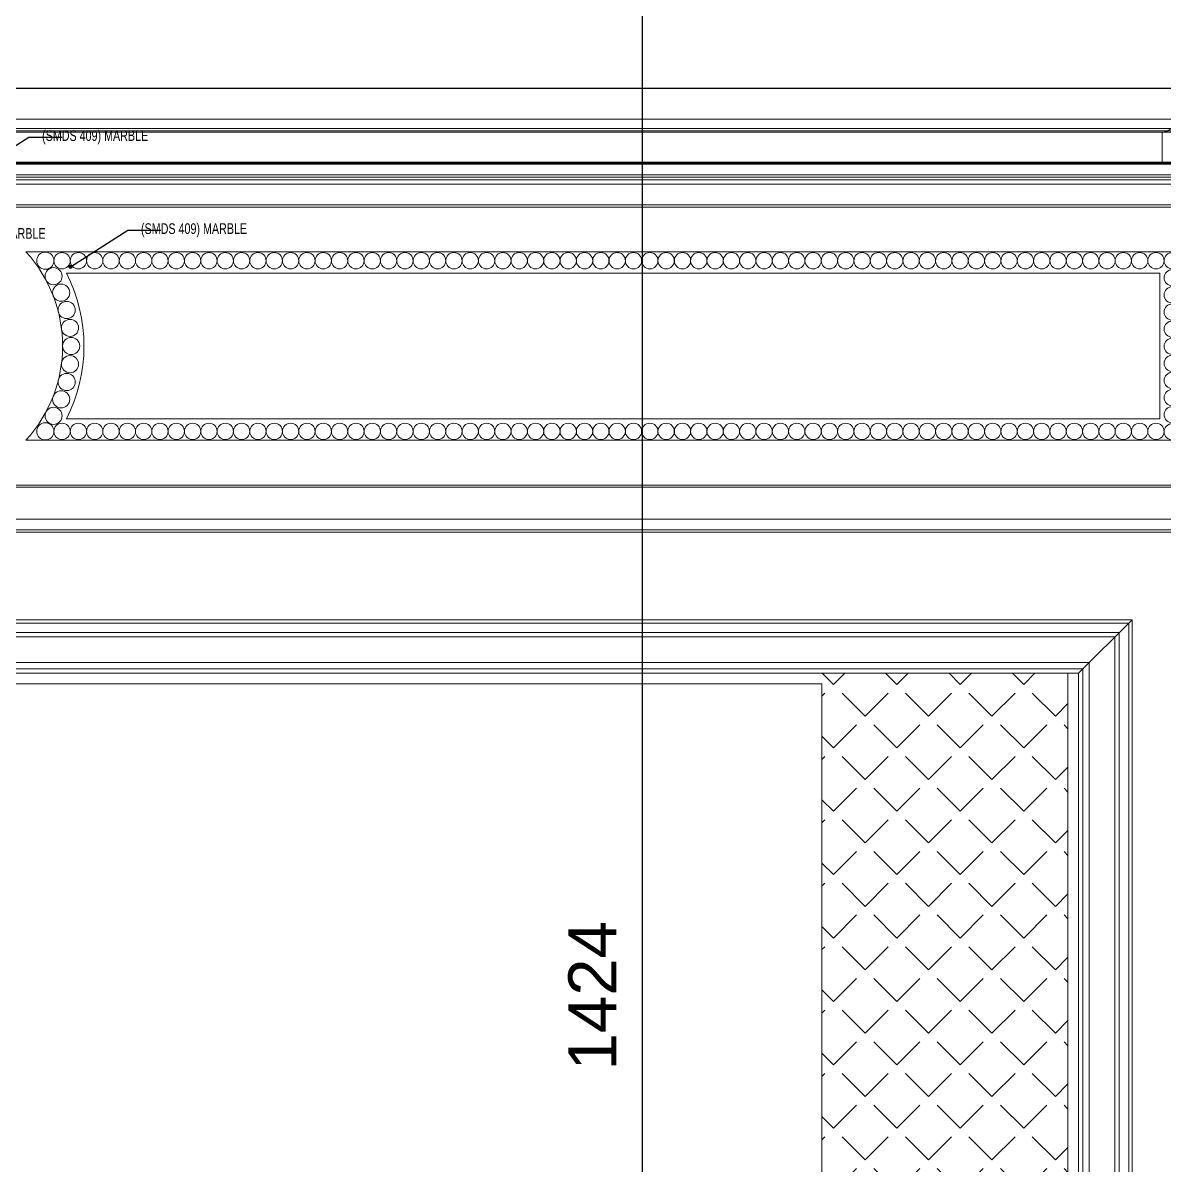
# Model space of a CAD drawing. Header units: inches. Extents: x 274057 to 444617, y 490067 to 635630.
# Drawn here: x 333125 to 333659, y 492728 to 493262 of the extents above; entities that cross this region are included whole.
import ezdxf

# ---------------------------------------------------------------- set-up
doc = ezdxf.new("R2010")
doc.units = ezdxf.units.IN
doc.header["$MEASUREMENT"] = 0
for name, color, linetype in [('CQ Grg Gypsum', 41, 'Continuous'), ('CQ PANEL DIMENSION', 1, 'Continuous'), ('CQ SPOT DETAILS', 40, 'Continuous'), ('CQ text label', 3, 'Continuous'), ('Shading', 7, 'Continuous'), ('STONE_OUTLINE', 7, 'Continuous'), ('TEXT', 3, 'Continuous')]:
    doc.layers.add(name, color=color, linetype=linetype)
doc.layers.add('CQ Marble', color=6, linetype='Continuous', lineweight=0)
doc.styles.add('DIM 50', font='romans.shx', dxfattribs={"width": 0.75, "height": 100})
doc.styles.get("Standard").update_dxf_attribs({"font": 'arial.ttf'})
doc.dimstyles.new('chester 15', dxfattribs={"dimscale": 0.15, "dimtxt": 150, "dimasz": 100, "dimexe": 100, "dimexo": 0, "dimgap": 80, "dimtad": 1, "dimdec": 0, "dimzin": 0, "dimdsep": 46, "dimtxsty": 'Standard', "dimblk": 'DOT', "dimcen": 100, "dimclrd": 1, "dimclre": 1, "dimclrt": 3, "dimadec": 0, "dimazin": 0, "dimtfac": 1, "dimtdec": 0, "dimtofl": 0, "dimtmove": 0, "dimatfit": 3, "dimfxl": 1, "dimtolj": 1, "dimtzin": 0, "dimlwd": -1, "dimarcsym": 0})
doc.dimstyles.new('CQ 2', dxfattribs={"dimscale": 0.02, "dimtxt": 150, "dimasz": 50, "dimexe": 100, "dimexo": 0, "dimgap": 80, "dimtad": 1, "dimdec": 0, "dimzin": 0, "dimdsep": 46, "dimtxsty": 'Standard', "dimblk": 'DOT', "dimcen": 100, "dimclrd": 1, "dimclre": 1, "dimclrt": 3, "dimadec": 0, "dimazin": 0, "dimtfac": 1, "dimtdec": 0, "dimtofl": 0, "dimtmove": 0, "dimatfit": 3, "dimfxl": 1, "dimtolj": 1, "dimtzin": 0, "dimlwd": -1, "dimarcsym": 0})
doc.dimstyles.get("Standard").update_dxf_attribs({"dimtxt": 0.18, "dimasz": 0.18, "dimexe": 0.18, "dimexo": 0.0625, "dimgap": 0.09, "dimtad": 0, "dimtih": 1, "dimtoh": 1, "dimdec": 4, "dimzin": 0, "dimdsep": 46, "dimtxsty": 'Standard', "dimcen": 0.09, "dimadec": 0, "dimazin": 0, "dimtfac": 1, "dimtdec": 4, "dimtofl": 0, "dimtmove": 0, "dimatfit": 3, "dimfxl": 1, "dimtolj": 1, "dimtzin": 0, "dimarcsym": 0})

# ---------------------------------------------------------------- blocks, each defined once
blk = doc.blocks.new('_Dot')
at = {"color": 0, "linetype": 'ByBlock', "lineweight": -2}
blk.add_line((-0.5, 0), (-1, 0), dxfattribs=at)
at = {"color": 0, "linetype": 'ByBlock', "const_width": 0.5}
blk.add_lwpolyline([(-0.25, 0, 1), (0.25, 0, 1)], format="xyb", close=True, dxfattribs=at)
blk = doc.blocks.new('*D1265')
at = {"layer": 'CQ PANEL DIMENSION', "color": 1, "lineweight": -2, "transparency": 16777216}
for p, q in [((332470.81, 493175.74), (332470.81, 493233.25)), ((333686.81, 493175.74), (333686.81, 493233.25))]:
    blk.add_line(p, q, dxfattribs=at)
at = {"layer": 'CQ PANEL DIMENSION', "color": 1, "transparency": 16777216}
blk.add_line((332471.81, 493231.25), (333685.81, 493231.25), dxfattribs=at)
at = {"layer": 'Defpoints', "color": 0, "transparency": 16777216}
for p in [(333686.81, 493231.25), (332470.81, 493175.74, -0.03), (333686.81, 493175.74, -0.03)]:
    blk.add_point(p, dxfattribs=at)
at = {"layer": 'CQ PANEL DIMENSION', "color": 1, "transparency": 16777216, "rotation": 180}
blk.add_blockref('_Dot', (332470.81, 493231.25), dxfattribs=at)
at = {"layer": 'CQ PANEL DIMENSION', "color": 1, "transparency": 16777216}
blk.add_blockref('_Dot', (333686.81, 493231.25), dxfattribs=at)
at = {"layer": 'CQ PANEL DIMENSION', "color": 3, "transparency": 16777216, "insert": (333078.81, 493234.38), "char_height": 3, "attachment_point": 5}
blk.add_mtext('\\A1;1216', dxfattribs=at)
blk = doc.blocks.new('fireplace')
at = {"layer": 'TEXT', "lineweight": 0}
h = blk.add_hatch(dxfattribs=at)
h.set_pattern_fill('ANGLE', color=41, scale=3, angle=45, style=0)
h.set_pattern_definition([(45, (-302.687, 500390.82), (-14.8174226, 14.8174226), [15.24, -5.715]), (135, (-302.687, 500390.82), (-14.8174226, -14.8174226), [15.24, -5.715])])
h.paths.add_polyline_path([(375357.23, 530848.56), (375472.23, 530848.56), (375472.23, 530111.14), (375357.23, 530111.14)])
at = {"layer": 'CQ Marble', "lineweight": 0}
for p, q in [((374158.23, 531107.56), (375716.23, 531107.56)), ((375718.02, 531103.28), (374937.23, 531103.28)), ((375719.75, 531102.1), (374937.23, 531102.1)), ((375722.23, 531101.56), (374937.23, 531101.56)), ((375516.23, 531101.56), (375516.23, 531087.56)), ((375722.23, 531087.56), (374937.23, 531087.56)), ((375712.23, 531087.06), (374937.23, 531087.06)), ((375712.23, 531086.56), (374937.23, 531086.56)), ((375712.23, 531081.56), (374937.23, 531081.56)), ((375707.03, 531080.56), (374937.23, 531080.56)), ((375704.58, 531079.29), (374937.23, 531079.29)), ((375702.16, 531077.29), (374937.23, 531077.29)), ((375698.23, 531067.56), (374937.23, 531067.56)), ((375693.23, 531066.56), (374937.23, 531066.56)), ((374985.07, 531045.56), (375525.23, 531045.56)), ((375004.08, 531035.56), (375515.23, 531035.56)), ((375515.23, 531035.56), (375515.23, 530967.56)), ((375004.08, 530967.56), (375515.23, 530967.56)), ((375525.23, 530957.56), (374985.07, 530957.56)), ((374985.07, 530957.56), (375525.23, 530957.56)), ((375693.23, 530936.56), (374937.23, 530936.56)), ((375700.73, 530935.56), (374937.23, 530935.56)), ((375700.73, 530920.56), (374937.23, 530920.56)), ((375537.73, 530915.56), (374937.23, 530915.56)), ((375693.23, 530914.56), (374937.23, 530914.56))]:
    blk.add_line(p, q, dxfattribs=at)
for centre, radius in [((374994.15, 531041.46), 4), ((375001.96, 531041.46), 3.82), ((375009.6, 531041.46), 3.82), ((375017.23, 531041.46), 3.82), ((375024.86, 531041.46), 3.82), ((375032.5, 531041.46), 3.82), ((375040.13, 531041.46), 3.82), ((375047.76, 531041.46), 3.82), ((375055.4, 531041.46), 3.82), ((375063.03, 531041.46), 3.82), ((375070.67, 531041.46), 3.82), ((375078.3, 531041.46), 3.82), ((375085.93, 531041.46), 3.82), ((375093.57, 531041.46), 3.82), ((375101.2, 531041.46), 3.82), ((375108.83, 531041.46), 3.82), ((375116.47, 531041.46), 3.82), ((375124.1, 531041.46), 3.82), ((375131.73, 531041.46), 3.82), ((375139.37, 531041.46), 3.82), ((375147, 531041.46), 3.82), ((375154.63, 531041.46), 3.82), ((375162.27, 531041.46), 3.82), ((375169.9, 531041.46), 3.82), ((375177.54, 531041.46), 3.82), ((375185.17, 531041.46), 3.82), ((375192.8, 531041.46), 3.82), ((375200.44, 531041.46), 3.82), ((375208.07, 531041.46), 3.82), ((375215.7, 531041.46), 3.82), ((375223.34, 531041.46), 3.82), ((375230.97, 531041.46), 3.82), ((375238.6, 531041.46), 3.82), ((375246.24, 531041.46), 3.82), ((375253.87, 531041.46), 3.82), ((375261.5, 531041.46), 3.82), ((375269.14, 531041.46), 3.82), ((375276.77, 531041.46), 3.82), ((375284.41, 531041.46), 3.82), ((375292.04, 531041.46), 3.82), ((375299.67, 531041.46), 3.82), ((375307.31, 531041.46), 3.82), ((375314.94, 531041.46), 3.82), ((375322.57, 531041.46), 3.82), ((375330.21, 531041.46), 3.82), ((375337.84, 531041.46), 3.82), ((375345.47, 531041.46), 3.82), ((375353.11, 531041.46), 3.82), ((375360.74, 531041.46), 3.82), ((375368.37, 531041.46), 3.82), ((375376.01, 531041.46), 3.82), ((375383.64, 531041.46), 3.82), ((375391.27, 531041.46), 3.82), ((375398.91, 531041.46), 3.82), ((375406.54, 531041.46), 3.82), ((375414.18, 531041.46), 3.82), ((375421.81, 531041.46), 3.82), ((375429.44, 531041.46), 3.82), ((375437.08, 531041.46), 3.82), ((375444.71, 531041.46), 3.82), ((375452.34, 531041.46), 3.82), ((375459.98, 531041.46), 3.82), ((375467.61, 531041.46), 3.82), ((375475.24, 531041.46), 3.82), ((375482.88, 531041.46), 3.82), ((375490.51, 531041.46), 3.82), ((375498.14, 531041.46), 3.82), ((375505.78, 531041.46), 3.82), ((375513.41, 531041.46), 3.82), ((375521.05, 531041.46), 3.82), ((374998.02, 531034.2), 4), ((375521.05, 531033.46), 3.82), ((375001.57, 531026.49), 4), ((375521.05, 531025.46), 3.82), ((375004.14, 531018.39), 4), ((375521.05, 531017.46), 3.82), ((375005.7, 531010.04), 4), ((375521.05, 531009.46), 3.82), ((375006.23, 531001.56), 4), ((375521.05, 531001.46), 3.82), ((375005.7, 530993.08), 4), ((375521.05, 530993.46), 3.82), ((375004.14, 530984.73), 4), ((375521.05, 530985.46), 3.82), ((375001.57, 530976.63), 4), ((375521.05, 530977.46), 3.82), ((374998.02, 530968.92), 4), ((375521.05, 530969.46), 3.82), ((374994.15, 530961.66), 4), ((375001.96, 530961.66), 3.82), ((375009.6, 530961.66), 3.82), ((375017.23, 530961.66), 3.82), ((375024.86, 530961.66), 3.82), ((375032.5, 530961.66), 3.82), ((375040.13, 530961.66), 3.82), ((375047.76, 530961.66), 3.82), ((375055.4, 530961.66), 3.82), ((375063.03, 530961.66), 3.82), ((375070.67, 530961.66), 3.82), ((375078.3, 530961.66), 3.82), ((375085.93, 530961.66), 3.82), ((375093.57, 530961.66), 3.82), ((375101.2, 530961.66), 3.82), ((375108.83, 530961.66), 3.82), ((375116.47, 530961.66), 3.82), ((375124.1, 530961.66), 3.82), ((375131.73, 530961.66), 3.82), ((375139.37, 530961.66), 3.82), ((375147, 530961.66), 3.82), ((375154.63, 530961.66), 3.82), ((375162.27, 530961.66), 3.82), ((375169.9, 530961.66), 3.82), ((375177.54, 530961.66), 3.82), ((375185.17, 530961.66), 3.82), ((375192.8, 530961.66), 3.82), ((375200.44, 530961.66), 3.82), ((375208.07, 530961.66), 3.82), ((375215.7, 530961.66), 3.82), ((375223.34, 530961.66), 3.82), ((375230.97, 530961.66), 3.82), ((375238.6, 530961.66), 3.82), ((375246.24, 530961.66), 3.82), ((375253.87, 530961.66), 3.82), ((375261.5, 530961.66), 3.82), ((375269.14, 530961.66), 3.82), ((375276.77, 530961.66), 3.82), ((375284.41, 530961.66), 3.82), ((375292.04, 530961.66), 3.82), ((375299.67, 530961.66), 3.82), ((375307.31, 530961.66), 3.82), ((375314.94, 530961.66), 3.82), ((375322.57, 530961.66), 3.82), ((375330.21, 530961.66), 3.82), ((375337.84, 530961.66), 3.82), ((375345.47, 530961.66), 3.82), ((375353.11, 530961.66), 3.82), ((375360.74, 530961.66), 3.82), ((375368.37, 530961.66), 3.82), ((375376.01, 530961.66), 3.82), ((375383.64, 530961.66), 3.82), ((375391.27, 530961.66), 3.82), ((375398.91, 530961.66), 3.82), ((375406.54, 530961.66), 3.82), ((375414.18, 530961.66), 3.82), ((375421.81, 530961.66), 3.82), ((375429.44, 530961.66), 3.82), ((375437.08, 530961.66), 3.82), ((375444.71, 530961.66), 3.82), ((375452.34, 530961.66), 3.82), ((375459.98, 530961.66), 3.82), ((375467.61, 530961.66), 3.82), ((375475.24, 530961.66), 3.82), ((375482.88, 530961.66), 3.82), ((375490.51, 530961.66), 3.82), ((375498.14, 530961.66), 3.82), ((375505.78, 530961.66), 3.82), ((375513.41, 530961.66), 3.82), ((375521.05, 530961.46), 3.82)]:
    blk.add_circle(centre, radius, dxfattribs=at)
for centre, radius, start, end in [((375516.23, 531107.56), 6, 270, 0), ((374937.23, 531001.56), 65, 317.3963, 42.6037), ((374937.23, 531001.56), 75, 333.0423, 26.9577)]:
    blk.add_arc(centre, radius, start, end, dxfattribs=at)
at = {"layer": 'Shading', "color": 40, "lineweight": 0}
for p, q in [((374937.23, 530872.06), (375500.73, 530872.06)), ((375500.73, 530136.62), (375500.73, 530872.06)), ((374937.23, 530865.56), (375494.23, 530865.56)), ((375494.23, 530136.62), (375494.23, 530865.56)), ((374937.23, 530853.56), (375482.23, 530853.56)), ((374937.23, 530850.56), (375479.23, 530850.56)), ((375479.23, 530136.62), (375479.23, 530850.56)), ((375482.23, 530136.62), (375482.23, 530853.56))]:
    blk.add_line(p, q, dxfattribs=at)
at = {"layer": 'STONE_OUTLINE', "color": 40, "lineweight": 0}
for p, q in [((374937.23, 530873.56), (375502.23, 530873.56)), ((375502.23, 530873.56), (375477.23, 530848.56)), ((375502.23, 530136.62), (375502.23, 530873.56)), ((374937.23, 530867.56), (375496.23, 530867.56)), ((375496.23, 530136.62), (375496.23, 530867.56)), ((374937.23, 530848.56), (375477.23, 530848.56)), ((375477.23, 530136.62), (375477.23, 530848.56))]:
    blk.add_line(p, q, dxfattribs=at)
at = {"layer": 'TEXT', "color": 40, "lineweight": 0}
blk.add_lwpolyline([(375472.23, 530103.56), (375472.23, 530848.56), (374402.23, 530848.56), (374402.23, 530103.56), (375472.23, 530103.56)], dxfattribs=at)
at = {"layer": 'TEXT', "color": 1, "lineweight": 0}
blk.add_lwpolyline([(375357.23, 530843.56), (374517.23, 530843.56), (374517.23, 530103.56), (375357.23, 530103.56)], close=True, dxfattribs=at)
blk = doc.blocks.new('FF-15 Cabinet elev B rev')
at = {"layer": 'CQ PANEL DIMENSION'}
blk.add_blockref('fireplace', (-369985.03, -529567.35, 0.02), dxfattribs=at)
blk = doc.blocks.new('*D1449')
at = {"layer": 'CQ PANEL DIMENSION', "color": 1, "lineweight": -2, "transparency": 16777216}
for p, q in [((333220.1, 493519.15), (333429.81, 493519.15)), ((333147.1, 492094.74), (333429.81, 492094.74))]:
    blk.add_line(p, q, dxfattribs=at)
at = {"layer": 'CQ PANEL DIMENSION', "color": 1, "transparency": 16777216}
blk.add_line((333414.81, 493504.15), (333414.81, 492109.74), dxfattribs=at)
at = {"layer": 'Defpoints', "color": 0, "transparency": 16777216}
for p in [(333220.1, 493519.15, 0.02), (333147.1, 492094.74, 0), (333414.81, 492094.74)]:
    blk.add_point(p, dxfattribs=at)
at = {"layer": 'CQ PANEL DIMENSION', "color": 1, "transparency": 16777216, "xscale": 15, "yscale": 15, "zscale": 15}
for p, rotation in [((333414.81, 493519.15), 90), ((333414.81, 492094.74), 270)]:
    blk.add_blockref('_Dot', p, dxfattribs=dict(at, rotation=rotation))
at = {"layer": 'CQ PANEL DIMENSION', "color": 3, "transparency": 16777216, "insert": (333391.51, 492806.95), "char_height": 22.5, "attachment_point": 5, "rotation": 90}
blk.add_mtext('\\A1;1424', dxfattribs=at)

msp = doc.modelspace()

# ---------------------------------------------------------------- block references
at = {"layer": 'CQ Grg Gypsum'}
msp.add_blockref('FF-15 Cabinet elev B rev', (328126.61, 491676.53, 0.02), dxfattribs=at)

# ---------------------------------------------------------------- texts
at = {"layer": 'CQ text label', "ltscale": 500, "char_height": 5, "width": 933.6961, "attachment_point": 1, "style": 'DIM 50'}
for insert in [(332250.13, 493211.62, 0), (332202.15, 493165.9, 0), (332296.37, 493168.13, 0)]:
    msp.add_mtext('\\pxqr;{\\fCityBlueprint|b0|i0|c2|p2;(SMDS 409) MARBLE}', dxfattribs=dict(at, insert=insert))

# ---------------------------------------------------------------- dimensions: what is measured, and where the dimension line sits
at = {"layer": 'CQ PANEL DIMENSION'}
dim = msp.add_linear_dim(base=(333414.81, 492094.74, 0.03), p1=(333220.1, 493519.15, 0.05), p2=(333147.1, 492094.74, 0.03), angle=90, dimstyle='chester 15', dxfattribs=at)
dim.commit()
dim.dimension.update_dxf_attribs({"geometry": '*D1449', "text_midpoint": (333391.51, 492806.95, 0.03)})
dim = msp.add_linear_dim(base=(333686.81, 493231.25, 0.03), p1=(332470.81, 493175.74, 0), p2=(333686.81, 493175.74, 0), dimstyle='CQ 2', override={"dimtmove": 1}, dxfattribs=at)
dim.commit()
dim.dimension.update_dxf_attribs({"geometry": '*D1265', "text_midpoint": (333078.81, 493234.38, 0.03)})

# ---------------------------------------------------------------- leaders
at = {"layer": 'CQ SPOT DETAILS', "color": 1}
for points in [[(333101.31, 493191.33, 0), (333128.02, 493208.37, 0), (333143.56, 493208.37, 0)], [(333147.54, 493147.84, 0), (333174.26, 493164.88, 0), (333189.8, 493164.88, 0)]]:
    msp.add_leader(points, dimstyle='Standard', override={"dimasz": 2, "dimldrblk": 'Dot', "dimfxl": 0.1, "dimarcsym": 2}, dxfattribs=at)

doc.saveas('drawing.dxf')
